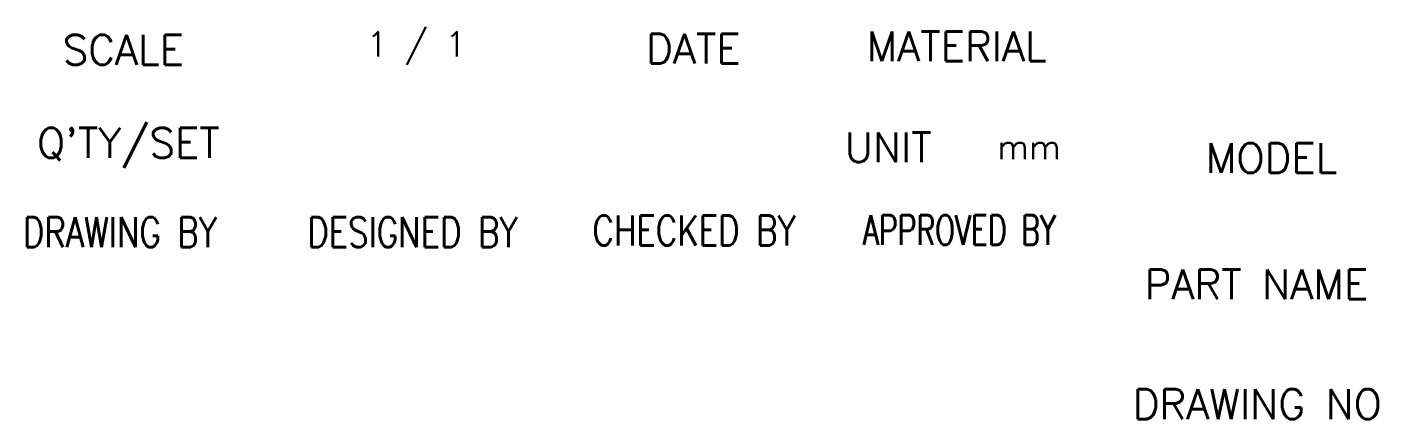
# Model space of a CAD drawing. Header units: millimetres. Extents: x 3143 to 4464, y 357 to 865.
# Drawn here: x 4354.4 to 4463.5, y 833 to 864.6 of the extents above; entities that cross this region are included whole.
import ezdxf

# ---------------------------------------------------------------- set-up
doc = ezdxf.new("R2010")
doc.units = ezdxf.units.MM
doc.header["$LTSCALE"] = 0.1
doc.layers.add('6', color=2, linetype='Continuous')
doc.styles.add('GHS', font='romans', dxfattribs={"bigfont": 'ghs'})

msp = doc.modelspace()

# ---------------------------------------------------------------- texts
at = {"layer": '6', "style": 'GHS'}
for s, height, p in [('SCALE', 2.4072, (4357.322, 861.588)), ('1 / 1', 2.006, (4381.844, 862.248)), ('DATE', 2.4072, (4404.436, 861.677)), ('MATERIAL', 2.4072, (4422.237, 861.87)), ("Q'TY/SET", 2.4072, (4355.255, 854.067)), ('UNIT', 2.4072, (4420.478, 853.703)), ('mm', 2.006, (4432.775, 853.942)), ('MODEL', 2.4072, (4449.627, 852.842)), ('PART NAME', 2.4072, (4444.689, 842.638)), ('DRAWING NO', 2.4072, (4443.722, 832.957))]:
    msp.add_text(s, height=height, dxfattribs=at).set_placement(p)
for s, width, p in [('DRAWING BY', 0.8, (4354.114, 846.855)), ('DESIGNED BY', 0.8, (4377.074, 846.855)), ('CHECKED BY', 0.8, (4400.106, 846.991)), ('APPROVED BY', 0.7, (4421.936, 847.028))]:
    msp.add_text(s, height=2.4072, dxfattribs=dict(at, width=width)).set_placement(p)

doc.saveas('drawing.dxf')
